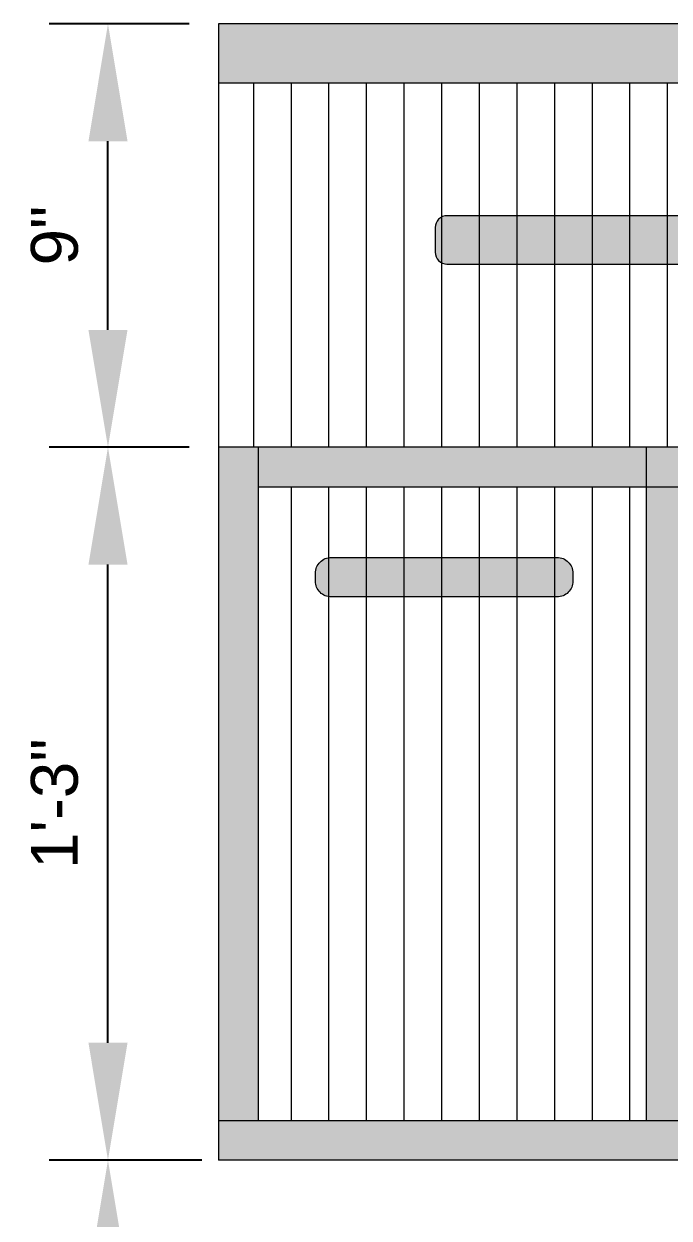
# Model space of a CAD drawing. Header units: inches. Extents: x 213 to 17763, y -4830 to 1802.
# Drawn here: x 7775.75 to 7789.5, y 1069.02 to 1094.46 of the extents above; entities that cross this region are included whole.
import ezdxf

# ---------------------------------------------------------------- set-up
doc = ezdxf.new("R2010")
doc.units = ezdxf.units.IN
doc.header["$MEASUREMENT"] = 0
doc.linetypes.add('ACAD_ISO02W100', pattern=[15, 12, -3])
doc.linetypes.add('AUDIT_D_060311083008-3', pattern=[0])
doc.layers.add('.', color=30, linetype='Continuous')
doc.layers.add('OUTLINE', color=7, linetype='Continuous', lineweight=5)
doc.styles.get("Standard").update_dxf_attribs({"font": 'arial.ttf'})
doc.dimstyles.new('ISO-25', dxfattribs={"dimtxt": 4.5, "dimasz": 2.5, "dimexe": 1.25, "dimexo": 0.625, "dimtad": 1, "dimdec": 0, "dimlunit": 4, "dimtxsty": 'Standard', "dimcen": 2.5, "dimadec": 0, "dimazin": 0, "dimtfac": 1, "dimtdec": 0, "dimtmove": 0, "dimatfit": 3, "dimfxl": 1, "dimarcsym": 0})
pattern_1 = [(90, (3485.415, -17861.0676), (-0.801648912, 2e-16), [])]

# ---------------------------------------------------------------- blocks, each defined once
blk = doc.blocks.new('hbbtbbg')
at = {"lineweight": 0, "true_color": 0xfecc66}
h = blk.add_hatch(color=31, dxfattribs=at)
h.dxf.hatch_style = 1
h.paths.add_polyline_path([(-13213.509, 44319.793, 0.414214), (-13213.809, 44320.093), (-13237.89, 44320.093, 0.414214), (-13238.19, 44319.793), (-13238.19, 44319.17, 0.414214), (-13237.89, 44318.87), (-13213.809, 44318.87, 0.414214), (-13213.509, 44319.17)])
at = {"color": 18, "true_color": 0x000000}
blk.add_lwpolyline([(-13237.89, 44320.093), (-13213.809, 44320.093, -0.414214), (-13213.509, 44319.793), (-13213.509, 44319.17, -0.414214), (-13213.809, 44318.87), (-13237.89, 44318.87, -0.414214), (-13238.19, 44319.17), (-13238.19, 44319.793, -0.414214)], format="xyb", close=True, dxfattribs=at)
blk = doc.blocks.new('DEDSDEDE')
at = {"lineweight": 0}
h = blk.add_hatch(color=7, dxfattribs=at)
h.dxf.hatch_style = 1
h.paths.add_polyline_path([(45805.125, 44290.087, 0.414214), (45804.725, 44289.687), (45804.725, 44289.487, 0.414214), (45805.125, 44289.087), (45810.842, 44289.087, 0.414214), (45811.242, 44289.487), (45811.242, 44289.687, 0.414214), (45810.842, 44290.087)])
at = {"lineweight": 0, "elevation": 0}
blk.add_lwpolyline([(45804.725, 44289.487, 0.414214), (45805.125, 44289.087), (45810.842, 44289.087, 0.414214), (45811.242, 44289.487), (45811.242, 44289.687, 0.414214), (45810.842, 44290.087), (45805.125, 44290.087, 0.414214), (45804.725, 44289.687)], format="xyb", close=True, dxfattribs=at)
blk = doc.blocks.new('*D68')
at = {"color": 0, "linetype": 'ACAD_ISO02W100', "lineweight": -2, "transparency": 16777216}
for p, q in [((7779.545, 1070.256), (7776.295, 1070.256)), ((7779.545, 1060.098), (7776.295, 1060.098))]:
    blk.add_line(p, q, dxfattribs=at)
at = {"color": 0, "linetype": 'AUDIT_D_060311083008-3', "lineweight": -2, "transparency": 16777216}
blk.add_line((7777.545, 1067.756), (7777.545, 1062.598), dxfattribs=at)
at = {"color": 0, "transparency": 16777216}
for points in [[(7777.129, 1067.756), (7777.962, 1067.756), (7777.545, 1070.256)], [(7777.129, 1062.598), (7777.962, 1062.598), (7777.545, 1060.098)]]:
    blk.add_solid(points, dxfattribs=at)
at = {"layer": 'Defpoints', "color": 0, "transparency": 16777216}
for p in [(7781.217, 1070.256), (7777.545, 1060.098), (7782.337, 1060.098)]:
    blk.add_point(p, dxfattribs=at)
at = {"color": 0, "lineweight": 5, "transparency": 16777216, "insert": (7776.41, 1065.177), "char_height": 1, "attachment_point": 5, "rotation": 90}
blk.add_mtext('10"', dxfattribs=at)
blk = doc.blocks.new('*D69')
at = {"color": 0, "linetype": 'ACAD_ISO02W100', "lineweight": -2, "transparency": 16777216}
for p, q in [((7779.276, 1085.439), (7776.295, 1085.439)), ((7779.545, 1070.256), (7776.295, 1070.256))]:
    blk.add_line(p, q, dxfattribs=at)
at = {"color": 0, "linetype": 'AUDIT_D_060311083008-3', "lineweight": -2, "transparency": 16777216}
blk.add_line((7777.545, 1072.756), (7777.545, 1082.939), dxfattribs=at)
at = {"color": 0, "transparency": 16777216}
for points in [[(7777.129, 1082.939), (7777.962, 1082.939), (7777.545, 1085.439)], [(7777.129, 1072.756), (7777.962, 1072.756), (7777.545, 1070.256)]]:
    blk.add_solid(points, dxfattribs=at)
at = {"layer": 'Defpoints', "color": 0, "transparency": 16777216}
for p in [(7777.545, 1085.439), (7779.901, 1085.439), (7781.217, 1070.256)]:
    blk.add_point(p, dxfattribs=at)
at = {"color": 0, "lineweight": 5, "transparency": 16777216, "insert": (7776.409, 1077.848), "char_height": 1, "attachment_point": 5, "rotation": 90}
blk.add_mtext('1\'-3"', dxfattribs=at)
blk = doc.blocks.new('*D70')
at = {"color": 0, "linetype": 'ACAD_ISO02W100', "lineweight": -2, "transparency": 16777216}
for p, q in [((7779.276, 1094.455), (7776.295, 1094.455)), ((7779.276, 1085.439), (7776.295, 1085.439))]:
    blk.add_line(p, q, dxfattribs=at)
at = {"color": 0, "linetype": 'AUDIT_D_060311083008-3', "lineweight": -2, "transparency": 16777216}
blk.add_line((7777.545, 1087.939), (7777.545, 1091.955), dxfattribs=at)
at = {"color": 0, "transparency": 16777216}
for points in [[(7777.129, 1091.955), (7777.962, 1091.955), (7777.545, 1094.455)], [(7777.129, 1087.939), (7777.962, 1087.939), (7777.545, 1085.439)]]:
    blk.add_solid(points, dxfattribs=at)
at = {"layer": 'Defpoints', "color": 0, "transparency": 16777216}
for p in [(7777.545, 1094.455), (7779.901, 1094.455), (7779.901, 1085.439)]:
    blk.add_point(p, dxfattribs=at)
at = {"color": 0, "lineweight": 5, "transparency": 16777216, "insert": (7776.41, 1089.947), "char_height": 1, "attachment_point": 5, "rotation": 90}
blk.add_mtext('9"', dxfattribs=at)

msp = doc.modelspace()

# ---------------------------------------------------------------- hatches: boundary and pattern name
at = {"layer": '.', "lineweight": 5, "true_color": 0xd5ba98}
h = msp.add_hatch(color=9, dxfattribs=at)
h.dxf.hatch_style = 1
h.paths.add_polyline_path([(7780.743, 1085.439), (7779.901, 1085.439), (7779.901, 1071.098), (7780.743, 1071.098)])
h = msp.add_hatch(color=9, dxfattribs=at)
h.dxf.hatch_style = 1
h.paths.add_polyline_path([(7809.901, 1085.439), (7779.901, 1085.439), (7779.901, 1084.598), (7789.01, 1084.598), (7809.358, 1084.598), (7809.901, 1084.598)])
h = msp.add_hatch(color=9, dxfattribs=at)
h.dxf.hatch_style = 1
h.paths.add_polyline_path([(7809.901, 1085.439), (7809.021, 1085.439), (7809.021, 1071.098), (7809.358, 1071.098), (7809.901, 1071.098)])
h.paths.add_polyline_path([(7789.852, 1085.439), (7789.01, 1085.439), (7789.01, 1071.098), (7789.852, 1071.098)])
h = msp.add_hatch(color=9, dxfattribs=at)
h.dxf.hatch_style = 1
h.paths.add_polyline_path([(7809.901, 1071.098), (7779.901, 1071.098), (7779.901, 1070.256), (7789.01, 1070.256), (7809.358, 1070.256), (7809.901, 1070.256)])
at = {"layer": 'OUTLINE', "lineweight": 5, "true_color": 0x000000}
h = msp.add_hatch(color=18, dxfattribs=at)
h.dxf.hatch_style = 1
h.paths.add_polyline_path([(7779.901, 1094.455), (7809.901, 1094.455), (7809.901, 1093.193), (7779.901, 1093.193)])
at = {"layer": 'OUTLINE', "lineweight": 5, "true_color": 0xc7c8ca}
h = msp.add_hatch(dxfattribs=at)
h.set_pattern_fill('LINE', color=9, scale=0.252488, angle=90)
h.set_pattern_definition(pattern_1)
h.paths.add_polyline_path([(7779.901, 1093.193), (7809.901, 1093.193), (7809.901, 1085.439), (7779.901, 1085.439)])
at = {"layer": 'OUTLINE', "lineweight": 5, "true_color": 0x967353}
h = msp.add_hatch(dxfattribs=at)
h.set_pattern_fill('LINE', color=35, scale=0.252488, angle=90)
h.set_pattern_definition(pattern_1)
h.paths.add_polyline_path([(7780.743, 1084.598), (7789.01, 1084.598), (7789.01, 1071.098), (7780.743, 1071.098)])

# ---------------------------------------------------------------- linework, layer by layer
at = {"color": 18, "lineweight": 5, "true_color": 0x000000}
for p, q in [((7809.901, 1094.455), (7779.901, 1094.455)), ((7809.901, 1093.193), (7779.901, 1093.193)), ((7809.901, 1085.439), (7779.901, 1085.439)), ((7789.01, 1085.439), (7789.01, 1071.098))]:
    msp.add_line(p, q, dxfattribs=at)
at = {"lineweight": 5}
for p, q in [((7779.901, 1094.455), (7779.901, 1070.256)), ((7780.743, 1085.439), (7780.743, 1071.098)), ((7780.743, 1084.598), (7809.358, 1084.598)), ((7779.901, 1071.098), (7809.901, 1071.098)), ((7809.901, 1070.256), (7779.901, 1070.256))]:
    msp.add_line(p, q, dxfattribs=at)

# ---------------------------------------------------------------- block references
at = {"layer": 'OUTLINE', "color": 18, "lineweight": 5, "true_color": 0x000000, "xscale": -0.8416261541954444, "yscale": 0.8416261541954444, "zscale": 0.8416261541954444}
for name, p in [('hbbtbbg', (-3336.319, -36210.58)), ('DEDSDEDE', (46337.905, -36192.603, 0))]:
    msp.add_blockref(name, p, dxfattribs=at)

# ---------------------------------------------------------------- dimensions: what is measured, and where the dimension line sits
at = {"lineweight": 5}
for base, p1, p2, picture, middle in [((7777.545, 1094.455), (7779.901, 1085.439), (7779.901, 1094.455), '*D70', (7776.41, 1089.947)), ((7777.545, 1085.439), (7781.217, 1070.256), (7779.901, 1085.439), '*D69', (7776.409, 1077.848)), ((7777.545, 1060.098), (7781.217, 1070.256), (7782.337, 1060.098), '*D68', (7776.41, 1065.177))]:
    dim = msp.add_linear_dim(base=base, p1=p1, p2=p2, angle=90, dimstyle='ISO-25', override={"dimtxt": 1, "dimtmove": 1, "dimfxl": 2, "dimfxlon": 1, "dimarcsym": 2}, dxfattribs=at)
    dim.commit()
    dim.dimension.update_dxf_attribs({"geometry": picture, "text_midpoint": middle})

doc.saveas('drawing.dxf')
